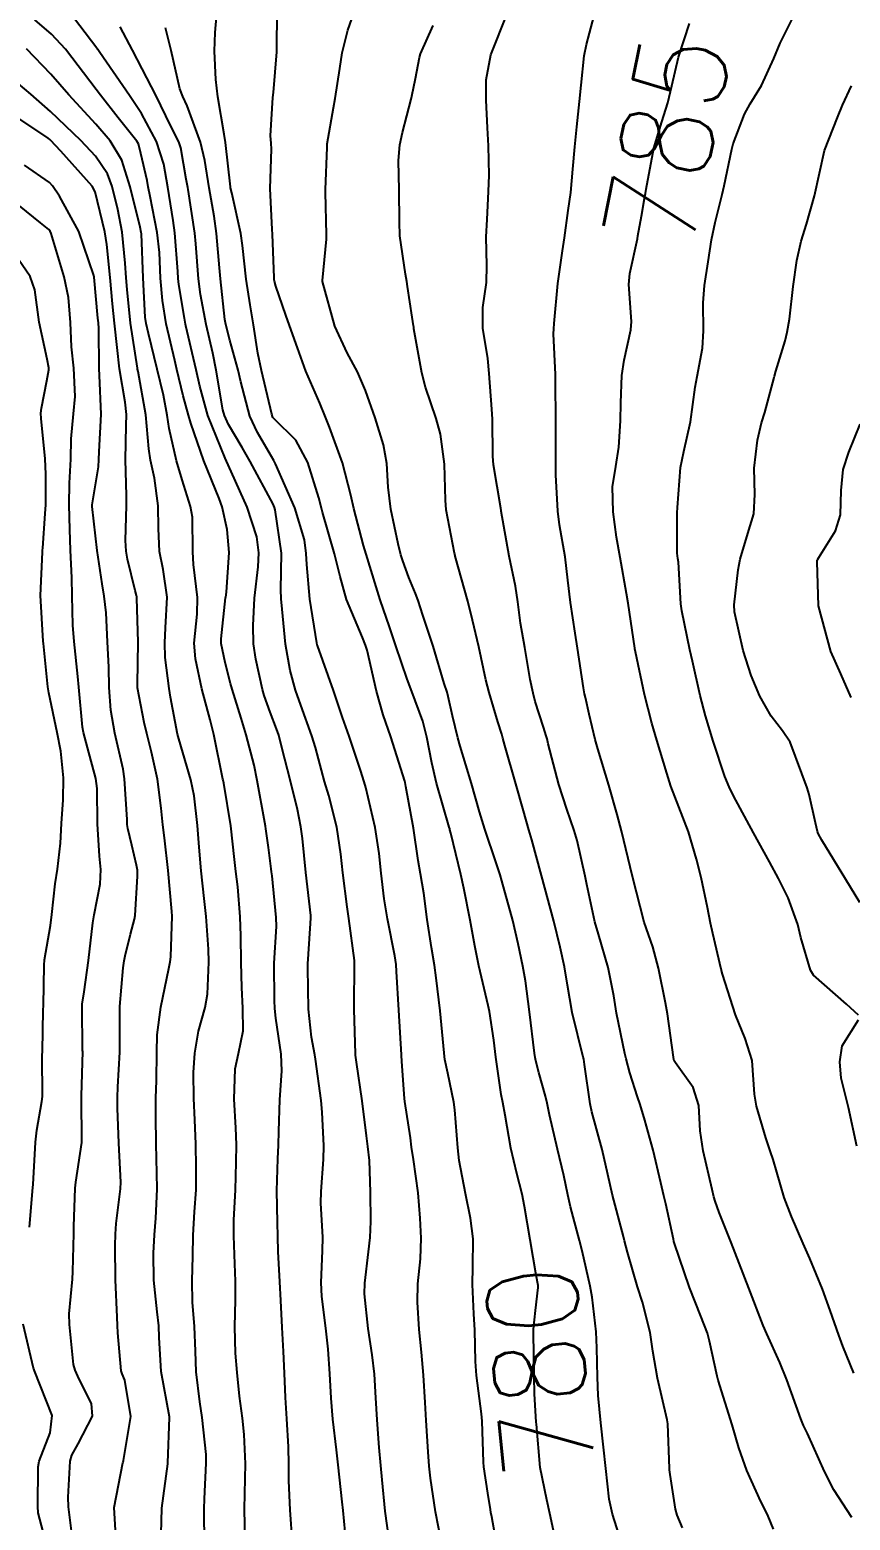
# Model space of a CAD drawing. Header units: metres. Extents: x 318500 to 325275, y 7408834 to 7428799.
# Drawn here: x 322283.3 to 322319.3, y 7422304.2 to 7422369.7 of the extents above; entities that cross this region are included whole.
import ezdxf
from ezdxf.enums import TextEntityAlignment as Align

# ---------------------------------------------------------------- set-up
doc = ezdxf.new("R2010")
doc.units = ezdxf.units.M
doc.header["$MEASUREMENT"] = 0
for name, color, linetype in [('Cotas', 45, 'Continuous'), ('Curvas de Nivel 1m', 11, 'Continuous'), ('Curvas de Nivel 5m', 15, 'Continuous'), ('Linha Férrea', 20, 'Continuous'), ('Vias Primárias', 230, 'Continuous')]:
    doc.layers.add(name, color=color, linetype=linetype)
doc.styles.add('Style-STANDARD', font='STANDARD.shx')

msp = doc.modelspace()

# ---------------------------------------------------------------- linework, layer by layer
at = {"layer": 'Curvas de Nivel 1m', "flags": 128}
for points, elevation in [([(322297.23, 7422302.774), (322297.046, 7422304.643), (322297.011, 7422305.027), (322296.839, 7422306.646), (322296.76, 7422307.307), (322296.603, 7422308.648), (322296.525, 7422309.579), (322296.472, 7422310.65), (322296.399, 7422311.733), (322296.294, 7422312.652), (322296.123, 7422314.042), (322296.091, 7422314.654), (322296.143, 7422316.052), (322296.155, 7422316.654), (322296.077, 7422318.142), (322296.081, 7422318.655), (322296.189, 7422320.057), (322296.204, 7422320.654), (322296.134, 7422322.135), (322296.086, 7422322.655), (322295.839, 7422324.466), (322295.806, 7422324.658), (322295.662, 7422325.43), (322295.525, 7422326.662), (322295.502, 7422328.467), (322295.508, 7422328.663), (322295.516, 7422328.85), (322295.632, 7422330.661), (322295.628, 7422330.765), (322295.415, 7422332.665), (322295.262, 7422334.155), (322295.195, 7422334.669), (322295.042, 7422335.42), (322294.737, 7422336.676), (322294.364, 7422338.15), (322294.224, 7422338.684), (322294.128, 7422338.971), (322293.85, 7422339.699), (322293.589, 7422340.426), (322293.509, 7422340.695), (322293.211, 7422342.031), (322293.114, 7422342.702), (322293.104, 7422343.5), (322293.163, 7422344.701), (322293.315, 7422346.08), (322293.35, 7422346.699), (322293.255, 7422347.396), (322292.838, 7422348.707), (322291.998, 7422350.567), (322291.933, 7422350.721), (322291.874, 7422350.848), (322291.116, 7422352.729), (322290.752, 7422354.021), (322290.603, 7422354.734), (322290.149, 7422356.67), (322290.134, 7422356.739), (322290.083, 7422357.009), (322289.835, 7422358.481), (322289.808, 7422358.744), (322289.795, 7422359.054), (322289.663, 7422360.747), (322289.592, 7422361.294), (322289.351, 7422362.752), (322289.175, 7422363.76), (322288.86, 7422364.76), (322288.198, 7422365.997), (322287.668, 7422366.778), (322286.366, 7422368.671), (322286.286, 7422368.799), (322286.269, 7422368.828), (322286.241, 7422368.865), (322284.742, 7422370.815)], 776), ([(322303.901, 7422302.552), (322303.573, 7422304.372), (322303.536, 7422304.558), (322303.515, 7422304.682), (322303.399, 7422305.41), (322303.224, 7422306.562), (322303.208, 7422306.767), (322303.151, 7422308.563), (322303.124, 7422308.884), (322302.9, 7422310.566), (322302.856, 7422311.187), (322302.827, 7422312.567), (322302.792, 7422313.275), (322302.733, 7422314.568), (322302.75, 7422315.349), (322302.761, 7422316.568), (322302.645, 7422317.483), (322302.427, 7422318.571), (322302.149, 7422320.017), (322302.08, 7422320.575), (322301.958, 7422322.244), (322301.918, 7422322.577), (322301.643, 7422323.852), (322301.516, 7422324.45), (322301.5, 7422324.582), (322301.489, 7422324.746), (322301.315, 7422326.585), (322301.135, 7422328.029), (322301.058, 7422328.59), (322300.929, 7422329.374), (322300.746, 7422330.595), (322300.59, 7422331.754), (322300.453, 7422332.6), (322300.352, 7422333.187), (322300.136, 7422334.605), (322299.807, 7422336.442), (322299.774, 7422336.611), (322299.755, 7422336.667), (322299.144, 7422338.62), (322298.808, 7422339.584), (322298.52, 7422340.63), (322298.101, 7422342.422), (322298.034, 7422342.638), (322297.895, 7422342.976), (322297.205, 7422344.647), (322296.916, 7422345.665), (322296.665, 7422346.653), (322296.149, 7422348.477), (322296.097, 7422348.659), (322295.977, 7422349.116), (322295.506, 7422350.667), (322294.976, 7422351.642), (322294.019, 7422352.582), (322293.971, 7422352.643), (322293.948, 7422352.691), (322293.92, 7422352.793), (322293.462, 7422354.699), (322293.303, 7422355.459), (322293.11, 7422356.705), (322292.963, 7422357.581), (322292.788, 7422358.71), (322292.637, 7422360.197), (322292.563, 7422360.714), (322292.157, 7422362.5), (322292.112, 7422362.72), (322292.104, 7422362.777), (322291.879, 7422364.723), (322291.821, 7422365.088), (322291.547, 7422366.727), (322291.459, 7422367.49), (322291.404, 7422368.728), (322291.426, 7422369.55), (322291.539, 7422370.727)], 779), ([(322309.367, 7422302.963), (322308.874, 7422304.485), (322308.737, 7422305.146), (322308.584, 7422306.488), (322308.486, 7422307.428), (322308.368, 7422308.491), (322308.254, 7422309.696), (322308.221, 7422310.492), (322308.195, 7422311.781), (322308.159, 7422312.493), (322307.989, 7422314.019), (322307.9, 7422314.496), (322307.543, 7422316.053), (322307.429, 7422316.502), (322307.037, 7422317.98), (322306.922, 7422318.51), (322306.742, 7422319.353), (322306.466, 7422320.517), (322306.119, 7422322.026), (322306.01, 7422322.524), (322305.941, 7422322.833), (322305.644, 7422323.883), (322305.505, 7422324.388), (322305.478, 7422324.533), (322305.456, 7422324.73), (322305.238, 7422326.537), (322305.061, 7422327.907), (322304.942, 7422328.541), (322304.731, 7422329.529), (322304.495, 7422330.549), (322304.023, 7422332.289), (322303.946, 7422332.557), (322303.899, 7422332.695), (322303.765, 7422333.081), (322303.268, 7422334.565), (322303.034, 7422335.325), (322302.69, 7422336.571), (322302.196, 7422338.215), (322302.085, 7422338.578), (322301.85, 7422339.546), (322301.669, 7422340.394), (322301.617, 7422340.584), (322301.488, 7422340.964), (322301.011, 7422342.593), (322300.55, 7422343.961), (322300.342, 7422344.604), (322300.227, 7422344.909), (322299.93, 7422345.613), (322299.672, 7422346.349), (322299.59, 7422346.615), (322299.467, 7422347.097), (322299.145, 7422348.622), (322299.024, 7422349.585), (322298.97, 7422350.625), (322298.823, 7422351.443), (322298.455, 7422352.633), (322298.038, 7422353.832), (322297.686, 7422354.644), (322297.23, 7422355.481), (322296.693, 7422356.654), (322296.149, 7422358.61), (322296.147, 7422358.66), (322296.314, 7422360.471), (322296.316, 7422360.658), (322296.278, 7422362.539), (322296.275, 7422362.659), (322296.343, 7422364.494), (322296.355, 7422364.658), (322296.623, 7422366.237), (322296.696, 7422366.655), (322296.911, 7422367.972), (322297.012, 7422368.652), (322297.254, 7422369.646), (322297.613, 7422370.646)], 781), ([(322319.39, 7422304.34), (322318.598, 7422305.548), (322318.194, 7422306.358), (322317.435, 7422308.018), (322317.269, 7422308.373), (322317.153, 7422308.666), (322316.538, 7422310.384), (322316.229, 7422311.14), (322315.655, 7422312.398), (322315.496, 7422312.768), (322314.864, 7422314.407), (322314.445, 7422315.502), (322314.09, 7422316.415), (322313.563, 7422317.729), (322313.38, 7422318.234), (322313.331, 7422318.424), (322313.258, 7422318.741), (322312.861, 7422320.431), (322312.732, 7422321.314), (322312.665, 7422322.434), (322312.424, 7422323.225), (322311.648, 7422324.296), (322311.59, 7422324.391), (322311.566, 7422324.451), (322311.55, 7422324.553), (322311.294, 7422326.456), (322311.212, 7422326.933), (322310.905, 7422328.462), (322310.643, 7422329.39), (322310.274, 7422330.472), (322309.76, 7422332.48), (322309.272, 7422334.485), (322309.077, 7422335.2), (322308.713, 7422336.491), (322308.234, 7422338.096), (322308.118, 7422338.497), (322307.851, 7422339.609), (322307.695, 7422340.339), (322307.653, 7422340.503), (322307.6, 7422340.768), (322307.335, 7422342.508), (322307.234, 7422343.176), (322307.033, 7422344.513), (322306.917, 7422345.502), (322306.795, 7422346.517), (322306.555, 7422347.927), (322306.48, 7422348.522), (322306.393, 7422350.125), (322306.39, 7422350.524), (322306.394, 7422350.915), (322306.396, 7422352.524), (322306.381, 7422354.189), (322306.371, 7422354.525), (322306.293, 7422356.311), (322306.301, 7422356.527), (322306.321, 7422356.766), (322306.481, 7422358.524), (322306.69, 7422359.953), (322306.773, 7422360.524), (322306.937, 7422361.734), (322307.042, 7422362.521), (322307.141, 7422363.55), (322307.224, 7422364.52), (322307.307, 7422365.405), (322307.426, 7422366.518), (322307.502, 7422367.236), (322307.635, 7422368.516), (322307.742, 7422369.018), (322308.128, 7422370.511)], 784), ([(322311.945, 7422303.878), (322311.718, 7422304.445), (322311.65, 7422304.703), (322311.408, 7422306.231), (322311.384, 7422306.425), (322311.379, 7422306.45), (322311.376, 7422306.485), (322311.303, 7422308.452), (322311.277, 7422308.618), (322310.85, 7422310.459), (322310.653, 7422311.634), (322310.526, 7422312.464), (322310.192, 7422313.787), (322309.982, 7422314.473), (322309.543, 7422315.992), (322309.411, 7422316.481), (322309.359, 7422316.675), (322308.884, 7422318.487), (322308.672, 7422319.401), (322308.422, 7422320.492), (322307.971, 7422322.15), (322307.892, 7422322.497), (322307.647, 7422324.223), (322307.616, 7422324.467), (322307.609, 7422324.501), (322307.596, 7422324.556), (322307.109, 7422326.509), (322306.903, 7422327.717), (322306.771, 7422328.514), (322306.581, 7422329.385), (322306.309, 7422330.521), (322305.76, 7422332.53), (322305.336, 7422334.097), (322305.211, 7422334.539), (322304.972, 7422335.362), (322304.627, 7422336.548), (322304.147, 7422338.244), (322304.068, 7422338.557), (322304.017, 7422338.732), (322303.847, 7422339.271), (322303.456, 7422340.564), (322303.317, 7422341.117), (322303.007, 7422342.569), (322302.735, 7422343.745), (322302.521, 7422344.574), (322301.969, 7422346.55), (322301.964, 7422346.58), (322301.942, 7422346.685), (322301.58, 7422348.586), (322301.548, 7422349.015), (322301.496, 7422350.588), (322301.326, 7422351.903), (322301.143, 7422352.593), (322300.672, 7422353.969), (322300.503, 7422354.603), (322300.159, 7422356.528), (322300.149, 7422356.609), (322300.142, 7422356.671), (322300.084, 7422357.047), (322299.88, 7422358.396), (322299.845, 7422358.614), (322299.783, 7422358.936), (322299.545, 7422360.619), (322299.523, 7422361.236), (322299.511, 7422362.62), (322299.478, 7422363.925), (322299.544, 7422364.62), (322299.655, 7422365.15), (322300.036, 7422366.613), (322300.066, 7422366.758), (322300.224, 7422367.534), (322300.401, 7422368.445), (322300.454, 7422368.608), (322300.997, 7422369.858)], 782), ([(322315.948, 7422303.825), (322315.72, 7422304.395), (322315.612, 7422304.617), (322315.396, 7422305.032), (322314.778, 7422306.406), (322314.432, 7422307.403), (322314.137, 7422308.413), (322313.518, 7422310.371), (322313.503, 7422310.42), (322313.471, 7422310.543), (322313.139, 7422312.078), (322313.043, 7422312.427), (322312.752, 7422313.181), (322312.258, 7422314.439), (322311.584, 7422316.415), (322311.576, 7422316.45), (322311.567, 7422316.467), (322311.551, 7422316.556), (322311.215, 7422318.104), (322311.131, 7422318.457), (322310.999, 7422319.039), (322310.661, 7422320.464), (322310.301, 7422321.788), (322310.089, 7422322.473), (322309.97, 7422322.812), (322309.644, 7422323.856), (322309.477, 7422324.482), (322309.422, 7422324.714), (322309.061, 7422326.486), (322308.93, 7422327.249), (322308.686, 7422328.49), (322308.263, 7422329.956), (322308.11, 7422330.496), (322307.754, 7422332.132), (322307.678, 7422332.501), (322307.328, 7422334.059), (322307.201, 7422334.509), (322306.868, 7422335.44), (322306.518, 7422336.519), (322306.056, 7422338.308), (322306.006, 7422338.528), (322305.969, 7422338.656), (322305.845, 7422339.045), (322305.488, 7422340.168), (322305.391, 7422340.537), (322305.269, 7422341.139), (322305.027, 7422342.543), (322304.843, 7422343.609), (322304.721, 7422344.548), (322304.618, 7422345.241), (322304.344, 7422346.554), (322303.997, 7422348.532), (322303.994, 7422348.56), (322303.972, 7422348.665), (322303.65, 7422350.563), (322303.624, 7422350.944), (322303.605, 7422352.564), (322303.583, 7422353.008), (322303.47, 7422354.566), (322303.398, 7422355.228), (322303.187, 7422356.569), (322303.182, 7422357.476), (322303.34, 7422358.568), (322303.361, 7422359.317), (322303.335, 7422360.568), (322303.37, 7422361.339), (322303.44, 7422362.567), (322303.459, 7422363.275), (322303.438, 7422364.567), (322303.396, 7422365.367), (322303.331, 7422366.573), (322303.331, 7422367.465), (322303.53, 7422368.571), (322304.258, 7422370.364)], 783), ([(322319.681, 7422326.393), (322319.155, 7422326.881), (322317.707, 7422328.156), (322317.572, 7422328.372), (322317.154, 7422329.808), (322317.015, 7422330.381), (322316.589, 7422331.546), (322316.168, 7422332.394), (322315.771, 7422333.134), (322315.07, 7422334.407), (322314.198, 7422336.024), (322314.002, 7422336.418), (322313.817, 7422336.878), (322313.296, 7422338.428), (322312.955, 7422339.537), (322312.723, 7422340.437), (322312.386, 7422341.939), (322312.281, 7422342.444), (322311.916, 7422344.151), (322311.877, 7422344.451), (322311.773, 7422346.288), (322311.753, 7422346.453), (322311.719, 7422346.678), (322311.725, 7422348.454), (322311.736, 7422348.691), (322311.869, 7422350.452), (322312.007, 7422351.154), (322312.301, 7422352.447), (322312.513, 7422353.975), (322312.595, 7422354.445), (322312.827, 7422355.684), (322312.873, 7422356.442), (322312.854, 7422357.68), (322312.911, 7422358.442), (322313.076, 7422359.48), (322313.221, 7422360.439), (322313.381, 7422361.198), (322313.697, 7422362.435), (322313.783, 7422362.814), (322314.115, 7422364.431), (322314.128, 7422364.483), (322314.183, 7422364.656), (322314.671, 7422365.955), (322314.921, 7422366.419), (322315.416, 7422367.218), (322315.957, 7422368.404), (322316.247, 7422369.072), (322316.906, 7422370.39)], 786), ([(322299.143, 7422302.833), (322298.895, 7422304.617), (322298.77, 7422305.986), (322298.712, 7422306.62), (322298.634, 7422307.409), (322298.546, 7422308.623), (322298.494, 7422309.585), (322298.434, 7422310.626), (322298.329, 7422311.478), (322298.151, 7422312.63), (322297.993, 7422314.153), (322298.001, 7422314.633), (322298.171, 7422316), (322298.244, 7422316.63), (322298.265, 7422317.337), (322298.251, 7422318.63), (322298.209, 7422320.012), (322298.141, 7422320.632), (322298.073, 7422321.101), (322297.892, 7422322.636), (322297.645, 7422324.335), (322297.594, 7422324.641), (322297.59, 7422324.701), (322297.53, 7422326.642), (322297.532, 7422326.791), (322297.554, 7422328.641), (322297.546, 7422328.798), (322297.299, 7422330.644), (322297.23, 7422331.153), (322297.038, 7422332.647), (322296.951, 7422333.465), (322296.775, 7422334.65), (322296.416, 7422336.038), (322296.235, 7422336.656), (322295.832, 7422338.151), (322295.677, 7422338.662), (322295.195, 7422340.012), (322294.966, 7422340.673), (322294.729, 7422341.533), (322294.524, 7422342.68), (322294.377, 7422344.219), (322294.325, 7422344.684), (322294.32, 7422345.08), (322294.341, 7422346.684), (322294.073, 7422348.584), (322294.04, 7422348.689), (322293.972, 7422348.84), (322292.973, 7422350.705), (322292.62, 7422351.324), (322292.016, 7422352.339), (322291.84, 7422352.722), (322291.772, 7422352.974), (322291.479, 7422354.726), (322291.325, 7422355.463), (322291.033, 7422356.73), (322290.791, 7422358.035), (322290.706, 7422358.734), (322290.586, 7422360.273), (322290.536, 7422360.736), (322290.242, 7422362.656), (322290.225, 7422362.739), (322290.164, 7422363.104), (322289.922, 7422364.488), (322289.836, 7422364.745), (322289.476, 7422365.465), (322288.835, 7422366.761), (322288.228, 7422367.946), (322287.806, 7422368.777), (322287.263, 7422369.798)], 777), ([(322301.37, 7422303.232), (322301.113, 7422304.584), (322300.884, 7422306.067), (322300.829, 7422306.589), (322300.782, 7422307.227), (322300.696, 7422308.591), (322300.651, 7422309.393), (322300.575, 7422310.593), (322300.485, 7422311.6), (322300.385, 7422312.597), (322300.316, 7422313.79), (322300.334, 7422314.598), (322300.444, 7422315.689), (322300.484, 7422316.596), (322300.438, 7422317.476), (322300.34, 7422318.598), (322300.14, 7422320.054), (322300.06, 7422320.603), (322300.012, 7422321.01), (322299.766, 7422322.608), (322299.751, 7422322.737), (322299.643, 7422324.15), (322299.611, 7422324.611), (322299.608, 7422324.653), (322299.498, 7422326.613), (322299.397, 7422328.314), (322299.377, 7422328.615), (322299.318, 7422329.003), (322298.997, 7422330.621), (322298.859, 7422331.508), (322298.723, 7422332.626), (322298.633, 7422333.492), (322298.461, 7422334.63), (322298.05, 7422336.392), (322297.979, 7422336.637), (322297.818, 7422337.155), (322297.314, 7422338.645), (322297.027, 7422339.469), (322296.635, 7422340.652), (322295.924, 7422342.625), (322295.914, 7422342.66), (322295.891, 7422342.749), (322295.594, 7422344.665), (322295.455, 7422346.187), (322295.428, 7422346.668), (322295.349, 7422347.269), (322294.931, 7422348.676), (322294.083, 7422350.604), (322294.043, 7422350.689), (322294.029, 7422350.718), (322294.001, 7422350.758), (322293.289, 7422351.977), (322292.954, 7422352.706), (322292.552, 7422354.202), (322292.435, 7422354.714), (322292.07, 7422356.035), (322291.899, 7422356.722), (322291.859, 7422356.946), (322291.664, 7422358.724), (322291.623, 7422359.209), (322291.487, 7422360.726), (322291.383, 7422361.486), (322291.166, 7422362.73), (322290.972, 7422363.932), (322290.789, 7422364.734), (322290.204, 7422366.33), (322290.019, 7422366.743), (322289.882, 7422367.078), (322289.497, 7422368.751), (322289.253, 7422369.758)], 778), ([(322292.756, 7422303.313), (322292.713, 7422304.7), (322292.746, 7422306.043), (322292.761, 7422306.7), (322292.711, 7422307.982), (322292.631, 7422308.702), (322292.498, 7422309.661), (322292.393, 7422310.706), (322292.327, 7422311.555), (322292.299, 7422312.708), (322292.32, 7422313.896), (322292.327, 7422314.708), (322292.302, 7422315.479), (322292.245, 7422316.709), (322292.252, 7422317.411), (322292.326, 7422318.709), (322292.353, 7422319.944), (322292.367, 7422320.708), (322292.346, 7422321.448), (322292.268, 7422322.71), (322292.309, 7422324.041), (322292.454, 7422324.708), (322292.659, 7422325.711), (322292.651, 7422326.705), (322292.6, 7422327.617), (322292.576, 7422328.707), (322292.553, 7422329.872), (322292.534, 7422330.708), (322292.427, 7422332.033), (322292.341, 7422332.711), (322292.286, 7422333.233), (322292.127, 7422334.715), (322291.808, 7422336.585), (322291.781, 7422336.72), (322291.771, 7422336.76), (322291.369, 7422338.725), (322291.208, 7422339.365), (322290.847, 7422340.73), (322290.564, 7422342.049), (322290.513, 7422342.734), (322290.637, 7422344.005), (322290.651, 7422344.733), (322290.48, 7422346.19), (322290.449, 7422346.735), (322290.435, 7422348.264), (322290.349, 7422348.736), (322289.987, 7422349.904), (322289.738, 7422350.744), (322289.416, 7422352.151), (322289.329, 7422352.75), (322289.168, 7422353.618), (322288.891, 7422354.757), (322288.507, 7422356.33), (322288.406, 7422356.765), (322288.366, 7422357.049), (322288.265, 7422358.768), (322288.193, 7422360.705), (322288.183, 7422360.769), (322288.133, 7422360.998), (322287.701, 7422362.777), (322287.327, 7422363.938), (322286.82, 7422364.79), (322286.191, 7422365.519), (322285.01, 7422366.812), (322284.223, 7422367.714), (322283.153, 7422368.836)], 774), ([(322290.963, 7422303.127), (322290.944, 7422304.724), (322290.961, 7422305.158), (322291.039, 7422306.724), (322291.032, 7422307.108), (322290.865, 7422308.726), (322290.762, 7422309.416), (322290.598, 7422310.729), (322290.57, 7422311.638), (322290.526, 7422312.73), (322290.44, 7422313.797), (322290.423, 7422314.731), (322290.454, 7422315.808), (322290.465, 7422316.731), (322290.526, 7422317.76), (322290.594, 7422318.73), (322290.602, 7422319.713), (322290.579, 7422320.73), (322290.545, 7422321.797), (322290.499, 7422322.731), (322290.487, 7422323.881), (322290.539, 7422324.731), (322290.703, 7422325.691), (322290.995, 7422326.727), (322291.1, 7422327.311), (322291.155, 7422328.725), (322291.14, 7422329.294), (322291.034, 7422330.727), (322290.949, 7422331.521), (322290.82, 7422332.729), (322290.726, 7422333.775), (322290.653, 7422334.731), (322290.509, 7422336.024), (322290.365, 7422336.734), (322289.837, 7422338.525), (322289.785, 7422338.741), (322289.475, 7422340.365), (322289.411, 7422340.747), (322289.239, 7422342.108), (322289.215, 7422342.75), (322289.247, 7422343.403), (322289.32, 7422344.749), (322289.143, 7422345.963), (322288.993, 7422346.754), (322288.95, 7422347.76), (322288.926, 7422348.756), (322288.775, 7422349.971), (322288.587, 7422350.761), (322288.513, 7422351.27), (322288.395, 7422352.764), (322288.048, 7422354.662), (322288.025, 7422354.77), (322288.019, 7422354.802), (322287.712, 7422356.776), (322287.573, 7422358.256), (322287.53, 7422358.779), (322287.475, 7422359.414), (322287.35, 7422360.782), (322287.157, 7422361.773), (322286.907, 7422362.789), (322286.708, 7422363.334), (322286.173, 7422364.119), (322285.538, 7422364.806), (322284.199, 7422366.08), (322283.345, 7422366.833), (322282.224, 7422367.783)], 773), ([(322319.745, 7422331.336), (322319.124, 7422332.35), (322318.076, 7422334.075), (322317.911, 7422334.368), (322317.877, 7422334.455), (322317.795, 7422334.838), (322317.514, 7422336.081), (322317.42, 7422336.376), (322317.192, 7422337.007), (322316.678, 7422338.387), (322316.338, 7422338.885), (322315.851, 7422339.522), (322315.351, 7422340.405), (322314.969, 7422341.314), (322314.613, 7422342.413), (322314.229, 7422344.103), (322314.215, 7422344.417), (322314.403, 7422345.948), (322314.484, 7422346.415), (322314.824, 7422347.545), (322315.082, 7422348.409), (322315.127, 7422349.264), (322315.105, 7422350.409), (322315.249, 7422351.644), (322315.428, 7422352.409), (322315.566, 7422352.867), (322315.982, 7422354.401), (322315.997, 7422354.454), (322316.054, 7422354.675), (322316.455, 7422356.013), (322316.55, 7422356.393), (322316.647, 7422356.953), (322316.815, 7422358.389), (322316.968, 7422359.536), (322317.169, 7422360.384), (322317.399, 7422361.123), (322317.741, 7422362.376), (322318.18, 7422364.37), (322318.754, 7422365.812), (322318.978, 7422366.362), (322319.376, 7422367.206)], 787), ([(322289.051, 7422303.058), (322289.091, 7422304.744), (322289.357, 7422306.688), (322289.361, 7422306.741), (322289.425, 7422308.725), (322289.423, 7422308.74), (322289.423, 7422308.758), (322289.057, 7422310.746), (322288.972, 7422312.235), (322288.954, 7422312.748), (322288.887, 7422313.362), (322288.737, 7422314.752), (322288.721, 7422315.942), (322288.765, 7422316.752), (322288.821, 7422317.481), (322288.887, 7422318.75), (322288.878, 7422319.453), (322288.844, 7422320.751), (322288.827, 7422321.966), (322288.832, 7422322.752), (322288.853, 7422323.531), (322288.864, 7422324.752), (322288.888, 7422325.525), (322289.051, 7422326.749), (322289.393, 7422328.441), (322289.457, 7422328.744), (322289.484, 7422328.963), (322289.541, 7422330.743), (322289.53, 7422330.946), (322289.368, 7422332.746), (322289.211, 7422334.185), (322289.135, 7422334.75), (322289.054, 7422335.488), (322288.902, 7422336.754), (322288.643, 7422337.942), (322288.429, 7422338.761), (322288.322, 7422339.24), (322288.026, 7422340.768), (322288.02, 7422340.925), (322288.047, 7422342.768), (322287.987, 7422344.701), (322287.987, 7422344.769), (322287.977, 7422344.825), (322287.923, 7422345.042), (322287.582, 7422346.421), (322287.519, 7422346.776), (322287.488, 7422347.236), (322287.538, 7422348.776), (322287.541, 7422349.212), (322287.497, 7422350.778), (322287.523, 7422352.285), (322287.54, 7422352.777), (322287.485, 7422353.321), (322287.239, 7422354.782), (322287.13, 7422355.718), (322287.013, 7422356.786), (322286.926, 7422357.625), (322286.818, 7422358.789), (322286.672, 7422360.242), (322286.588, 7422360.793), (322286.156, 7422362.551), (322286.033, 7422362.801), (322284.656, 7422364.334), (322284.208, 7422364.82), (322284.18, 7422364.844), (322284.1, 7422364.903), (322282.2, 7422366.186)], 772), ([(322287.107, 7422303.031), (322286.993, 7422304.776), (322287.374, 7422306.735), (322287.387, 7422306.77), (322287.411, 7422306.844), (322287.724, 7422308.766), (322287.464, 7422310.364), (322287.348, 7422310.651), (322287.311, 7422310.772), (322287.16, 7422312.45), (322287.144, 7422312.775), (322287.133, 7422313.138), (322287.055, 7422314.777), (322287.044, 7422316.287), (322287.055, 7422316.777), (322287.082, 7422317.242), (322287.272, 7422318.774), (322287.283, 7422319.066), (322287.202, 7422320.776), (322287.144, 7422322.306), (322287.14, 7422322.777), (322287.157, 7422323.247), (322287.243, 7422324.776), (322287.249, 7422325.183), (322287.253, 7422326.776), (322287.399, 7422328.476), (322287.433, 7422328.774), (322287.475, 7422329.002), (322287.718, 7422329.951), (322287.89, 7422330.605), (322287.916, 7422330.767), (322288.026, 7422332.496), (322288.019, 7422332.766), (322287.985, 7422332.989), (322287.771, 7422333.856), (322287.593, 7422334.587), (322287.572, 7422334.773), (322287.567, 7422334.99), (322287.458, 7422336.775), (322287.389, 7422337.204), (322287.025, 7422338.782), (322286.851, 7422339.786), (322286.778, 7422340.786), (322286.763, 7422341.676), (322286.71, 7422342.788), (322286.639, 7422344.059), (322286.565, 7422344.79), (322286.47, 7422345.336), (322286.244, 7422346.795), (322286.032, 7422348.736), (322286.035, 7422348.799), (322286.313, 7422350.478), (322286.328, 7422350.795), (322286.34, 7422351.132), (322286.423, 7422352.794), (322286.355, 7422354.486), (322286.338, 7422354.796), (322286.328, 7422356.545), (322286.312, 7422356.797), (322286.287, 7422357.002), (322286.113, 7422358.8), (322286.101, 7422358.874), (322285.447, 7422360.807), (322284.603, 7422362.366), (322284.297, 7422362.819), (322284.161, 7422362.96), (322283.055, 7422363.723)], 771), ([(322283.285, 7422317.083), (322283.426, 7422318.822), (322283.436, 7422318.958), (322283.539, 7422320.821), (322283.605, 7422321.345), (322283.827, 7422322.608), (322283.847, 7422322.818), (322283.84, 7422324.625), (322283.845, 7422324.818), (322283.886, 7422326.609), (322283.888, 7422326.818), (322283.919, 7422328.597), (322283.939, 7422328.818), (322284.206, 7422330.332), (322284.266, 7422330.815), (322284.405, 7422332.158), (322284.506, 7422332.813), (322284.636, 7422333.946), (322284.68, 7422334.811), (322284.752, 7422335.854), (322284.772, 7422336.81), (322284.651, 7422337.989), (322284.489, 7422338.814), (322284.127, 7422340.547), (322284.087, 7422340.818), (322283.889, 7422342.723), (322283.88, 7422342.82), (322283.77, 7422344.822), (322283.849, 7422346.731), (322283.854, 7422346.821), (322283.863, 7422346.899), (322283.964, 7422348.42), (322283.99, 7422348.799), (322283.99, 7422348.82), (322283.99, 7422350.153), (322283.962, 7422350.821), (322283.797, 7422352.603), (322283.782, 7422352.824), (322283.8, 7422353.047), (322284.041, 7422354.252), (322284.136, 7422354.732), (322284.136, 7422354.819), (322284.056, 7422355.204), (322283.705, 7422356.826), (322283.507, 7422358.241), (322283.306, 7422358.832), (322282.126, 7422360.554)], 769), ([(322319.361, 7422340.348), (322318.909, 7422341.388), (322318.459, 7422342.361), (322317.92, 7422344.37), (322317.867, 7422346.299), (322317.872, 7422346.371), (322317.893, 7422346.418), (322317.942, 7422346.496), (322318.666, 7422347.657), (322318.893, 7422348.361), (322318.918, 7422349.428), (322319.004, 7422350.36), (322319.252, 7422351.113), (322319.75, 7422352.353)], 788), ([(322319.605, 7422320.64), (322319.24, 7422322.346), (322318.923, 7422323.631), (322318.865, 7422324.352), (322318.966, 7422325.045), (322319.678, 7422326.196)], 786), ([(322284.11, 7422302.813), (322283.666, 7422304.537), (322283.639, 7422304.818), (322283.661, 7422306.564), (322283.703, 7422306.817), (322284.181, 7422308.06), (322284.268, 7422308.812), (322283.499, 7422310.78), (322283.479, 7422310.82), (322283.461, 7422310.891), (322282.998, 7422312.827)], 769)]:
    msp.add_lwpolyline(points, dxfattribs=dict(at, elevation=elevation))
at = {"layer": 'Curvas de Nivel 5m', "flags": 128}
for points, elevation in [([(322306.33, 7422303.562), (322306.125, 7422304.519), (322305.988, 7422305.113), (322305.698, 7422306.526), (322305.537, 7422308.43), (322305.534, 7422308.529), (322305.459, 7422309.773), (322305.432, 7422310.531), (322305.411, 7422312.453), (322305.409, 7422312.531), (322305.411, 7422312.611), (322305.503, 7422313.43), (322305.612, 7422314.435), (322305.608, 7422314.529), (322305.527, 7422314.985), (322305.26, 7422316.534), (322305.021, 7422317.995), (322304.916, 7422318.54), (322304.68, 7422319.447), (322304.419, 7422320.548), (322304.166, 7422322.008), (322304.058, 7422322.554), (322303.985, 7422322.906), (322303.757, 7422324.558), (322303.661, 7422325.293), (322303.476, 7422326.562), (322303.423, 7422326.822), (322303.013, 7422328.567), (322302.835, 7422329.447), (322302.622, 7422330.571), (322302.356, 7422331.968), (322302.224, 7422332.575), (322301.778, 7422334.382), (322301.739, 7422334.54), (322301.732, 7422334.581), (322301.714, 7422334.648), (322301.148, 7422336.59), (322300.946, 7422337.47), (322300.726, 7422338.597), (322300.549, 7422339.301), (322300.071, 7422340.607), (322299.868, 7422341.157), (322299.369, 7422342.618), (322299.081, 7422343.444), (322298.684, 7422344.629), (322298.502, 7422345.207), (322298.056, 7422346.638), (322297.946, 7422347.024), (322297.528, 7422348.644), (322297.389, 7422349.235), (322297.021, 7422350.65), (322296.449, 7422352.222), (322296.281, 7422352.657), (322296.029, 7422353.272), (322295.417, 7422354.669), (322295.046, 7422355.694), (322294.69, 7422356.681), (322294.536, 7422357.135), (322294.097, 7422358.411), (322294.038, 7422358.63), (322294.025, 7422358.691), (322294.022, 7422358.77), (322293.944, 7422360.693), (322293.93, 7422360.896), (322293.848, 7422362.695), (322293.904, 7422364.421), (322293.893, 7422364.694), (322293.868, 7422365.011), (322293.97, 7422366.694), (322293.995, 7422366.912), (322294.133, 7422368.692), (322294.15, 7422370.583)], 780), ([(322294.827, 7422303.209), (322294.731, 7422304.67), (322294.672, 7422305.94), (322294.67, 7422306.671), (322294.649, 7422307.444), (322294.573, 7422308.673), (322294.52, 7422309.608), (322294.477, 7422310.675), (322294.428, 7422311.625), (322294.368, 7422312.677), (322294.32, 7422313.866), (322294.269, 7422314.679), (322294.202, 7422316.018), (322294.19, 7422316.68), (322294.166, 7422317.291), (322294.137, 7422318.682), (322294.188, 7422320.084), (322294.217, 7422320.681), (322294.222, 7422321.296), (322294.276, 7422322.68), (322294.363, 7422323.956), (322294.33, 7422324.68), (322294.1, 7422326.258), (322294.054, 7422326.684), (322294.033, 7422327.034), (322294.03, 7422328.685), (322294.118, 7422330.29), (322294.117, 7422330.684), (322293.93, 7422332.514), (322293.911, 7422332.688), (322293.895, 7422332.822), (322293.771, 7422333.753), (322293.66, 7422334.573), (322293.644, 7422334.692), (322293.617, 7422334.858), (322293.281, 7422336.698), (322293.142, 7422337.379), (322292.798, 7422338.706), (322292.576, 7422339.438), (322292.18, 7422340.715), (322292.111, 7422340.964), (322291.877, 7422341.877), (322291.698, 7422342.722), (322291.697, 7422342.918), (322291.892, 7422344.72), (322291.896, 7422344.745), (322291.923, 7422344.976), (322292.043, 7422346.718), (322291.955, 7422347.724), (322291.745, 7422348.722), (322291.612, 7422349.088), (322290.928, 7422350.731), (322290.366, 7422352.387), (322290.26, 7422352.738), (322290.033, 7422353.593), (322289.756, 7422354.744), (322289.661, 7422355.141), (322289.287, 7422356.752), (322289.115, 7422357.779), (322289.037, 7422358.756), (322288.99, 7422359.884), (322288.891, 7422360.759), (322288.577, 7422362.34), (322288.494, 7422362.765), (322288.442, 7422363.045), (322288.175, 7422364.235), (322288.062, 7422364.654), (322288, 7422364.773), (322287.178, 7422365.803), (322286.395, 7422366.797), (322286.214, 7422367.044), (322284.854, 7422368.814), (322284.247, 7422369.472), (322283.519, 7422370.097)], 775), ([(322319.473, 7422310.668), (322318.997, 7422311.859), (322318.811, 7422312.35), (322318.432, 7422313.431), (322318.103, 7422314.361), (322317.54, 7422315.706), (322317.243, 7422316.375), (322316.732, 7422317.553), (322316.422, 7422318.387), (322315.931, 7422320.059), (322315.821, 7422320.397), (322315.609, 7422321.007), (322315.194, 7422322.404), (322315.116, 7422322.925), (322315.005, 7422324.406), (322314.702, 7422325.373), (322314.275, 7422326.414), (322313.707, 7422328.196), (322313.651, 7422328.421), (322313.285, 7422329.986), (322313.185, 7422330.428), (322313.048, 7422331.122), (322312.767, 7422332.435), (322312.573, 7422333.242), (322312.213, 7422334.443), (322311.796, 7422335.537), (322311.445, 7422336.455), (322311.262, 7422337.015), (322310.818, 7422338.465), (322310.599, 7422339.22), (322310.286, 7422340.474), (322309.888, 7422342.353), (322309.865, 7422342.48), (322309.857, 7422342.514), (322309.564, 7422344.484), (322309.492, 7422344.917), (322309.21, 7422346.487), (322309.058, 7422347.385), (322308.901, 7422348.491), (322308.875, 7422349.603), (322309.022, 7422350.49), (322309.161, 7422351.336), (322309.226, 7422352.488), (322309.237, 7422353.283), (322309.294, 7422354.488), (322309.389, 7422355.157), (322309.686, 7422356.484), (322309.709, 7422356.858), (322309.599, 7422358.485), (322309.633, 7422358.961), (322309.972, 7422360.482), (322309.998, 7422360.616), (322310.145, 7422361.48), (322310.292, 7422362.344), (322310.321, 7422362.478), (322310.358, 7422362.673), (322310.7, 7422364.472), (322311.039, 7422365.626), (322311.306, 7422366.464), (322311.481, 7422367.201), (322311.777, 7422368.457), (322312.255, 7422369.944)], 785), ([(322285.225, 7422302.938), (322284.989, 7422304.804), (322284.972, 7422305.227), (322285.062, 7422306.803), (322285.139, 7422307.078), (322285.421, 7422307.565), (322286.047, 7422308.791), (322286.004, 7422309.347), (322285.456, 7422310.408), (322285.282, 7422310.802), (322285.216, 7422311.05), (322285.031, 7422312.805), (322285.025, 7422313.277), (322285.164, 7422314.804), (322285.185, 7422315.142), (322285.223, 7422316.803), (322285.229, 7422317.119), (322285.292, 7422318.803), (322285.314, 7422319.063), (322285.578, 7422320.8), (322285.581, 7422320.819), (322285.569, 7422322.801), (322285.57, 7422322.852), (322285.617, 7422324.8), (322285.613, 7422324.838), (322285.598, 7422326.801), (322285.599, 7422326.882), (322285.686, 7422327.424), (322285.868, 7422328.797), (322286.064, 7422330.455), (322286.118, 7422330.794), (322286.386, 7422332.155), (322286.412, 7422332.79), (322286.355, 7422333.38), (322286.272, 7422334.793), (322286.249, 7422336.347), (322286.196, 7422336.794), (322285.83, 7422338.148), (322285.648, 7422338.802), (322285.604, 7422339.041), (322285.446, 7422340.804), (322285.404, 7422341.268), (322285.247, 7422342.806), (322285.186, 7422343.522), (322285.156, 7422344.808), (322285.141, 7422345.594), (322285.074, 7422346.809), (322285.045, 7422347.717), (322285.019, 7422348.81), (322285.036, 7422349.757), (322285.094, 7422350.809), (322285.114, 7422351.704), (322285.213, 7422352.808), (322285.283, 7422353.556), (322285.224, 7422354.808), (322285.13, 7422355.743), (322285.08, 7422356.81), (322284.995, 7422357.907), (322284.808, 7422358.813), (322284.23, 7422360.717), (322284.191, 7422360.819), (322284.131, 7422360.902), (322283.767, 7422361.194), (322282.155, 7422362.49)], 770)]:
    msp.add_lwpolyline(points, dxfattribs=dict(at, elevation=elevation))
at = {"layer": 'Linha Férrea'}
for points in [[(322143.825, 7422393.254, 0.177055), (322348.62, 7422102.056), (322434.806, 7422041.149, -0.110991), (322629.993, 7421830.678), (322682.61, 7421743.599), (322746.773, 7421641.593), (322762.264, 7421616.034), (322784.09, 7421580.598, 0.089131), (322895.412, 7421449.131), (322994.737, 7421367.338, -0.08158), (323134.171, 7421212.836), (323192.504, 7421114.159, 0.09806), (323348.116, 7420944.919), (323507.932, 7420825.984), (323699.619, 7420681.705), (323733.067, 7420655.668, -0.104587), (323843.705, 7420529.863, -0.339852), (323771.4, 7420065.587)], [(323771.4, 7420065.587, 0.339852), (323843.705, 7420529.863, 0.104587), (323733.067, 7420655.668), (323699.619, 7420681.705), (323507.932, 7420825.984), (323348.116, 7420944.919, -0.09806), (323192.504, 7421114.159), (323134.171, 7421212.836, 0.08158), (322994.737, 7421367.338), (322895.412, 7421449.131, -0.089131), (322784.09, 7421580.598), (322762.264, 7421616.034), (322746.773, 7421641.593), (322682.61, 7421743.599), (322629.993, 7421830.678, 0.110991), (322434.806, 7422041.149), (322348.62, 7422102.056, -0.177055), (322143.825, 7422393.254)], [(322140.246, 7422392.292, 0.177815), (322346.493, 7422099.021), (322440.925, 7422031.999, -0.098061), (322613.888, 7421848.216), (322683.948, 7421733.892), (322746.506, 7421634.335), (322780.475, 7421578.692, 0.094269), (322901.272, 7421438.87), (322999.189, 7421358.366, -0.08072), (323136.386, 7421201.409), (323184.599, 7421119.369, 0.102464), (323355.759, 7420933.913), (323510.091, 7420819.318), (323694.288, 7420680.697, -0.007988), (323738.117, 7420646.682, -0.098634), (323840.146, 7420527.887, -0.339824), (323768.602, 7420068.543)], [(323768.602, 7420068.543, 0.339824), (323840.146, 7420527.887, 0.098634), (323738.117, 7420646.682, 0.007988), (323694.288, 7420680.697), (323510.091, 7420819.318), (323355.759, 7420933.913, -0.102464), (323184.599, 7421119.369), (323136.386, 7421201.409, 0.08072), (322999.189, 7421358.366), (322901.272, 7421438.87, -0.094269), (322780.475, 7421578.692), (322746.506, 7421634.335), (322683.948, 7421733.892), (322613.888, 7421848.216, 0.098061), (322440.925, 7422031.999), (322346.493, 7422099.021, -0.177815), (322140.246, 7422392.292)]]:
    msp.add_lwpolyline(points, format="xyb", dxfattribs=at)
at = {"layer": 'Vias Primárias'}
for points in [[(323715.644, 7420145.548, 0), (323709.04, 7420132.939)], [(323831.088, 7420001.787, 0), (323833.844, 7420008.443, 0.220888)]]:
    msp.add_lwpolyline(points, format="xyb", dxfattribs=at)

# ---------------------------------------------------------------- texts
at = {"layer": 'Cotas', "style": 'Style-STANDARD'}
for s, rotation, p in [('785', 78.61692, (322311.27, 7422364.801, 785)), ('780', 95.7463, (322305.675, 7422310.768, 780))]:
    msp.add_text(s, height=4, rotation=rotation, dxfattribs=at).set_placement(p, align=Align.MIDDLE_CENTER)

doc.saveas('drawing.dxf')
